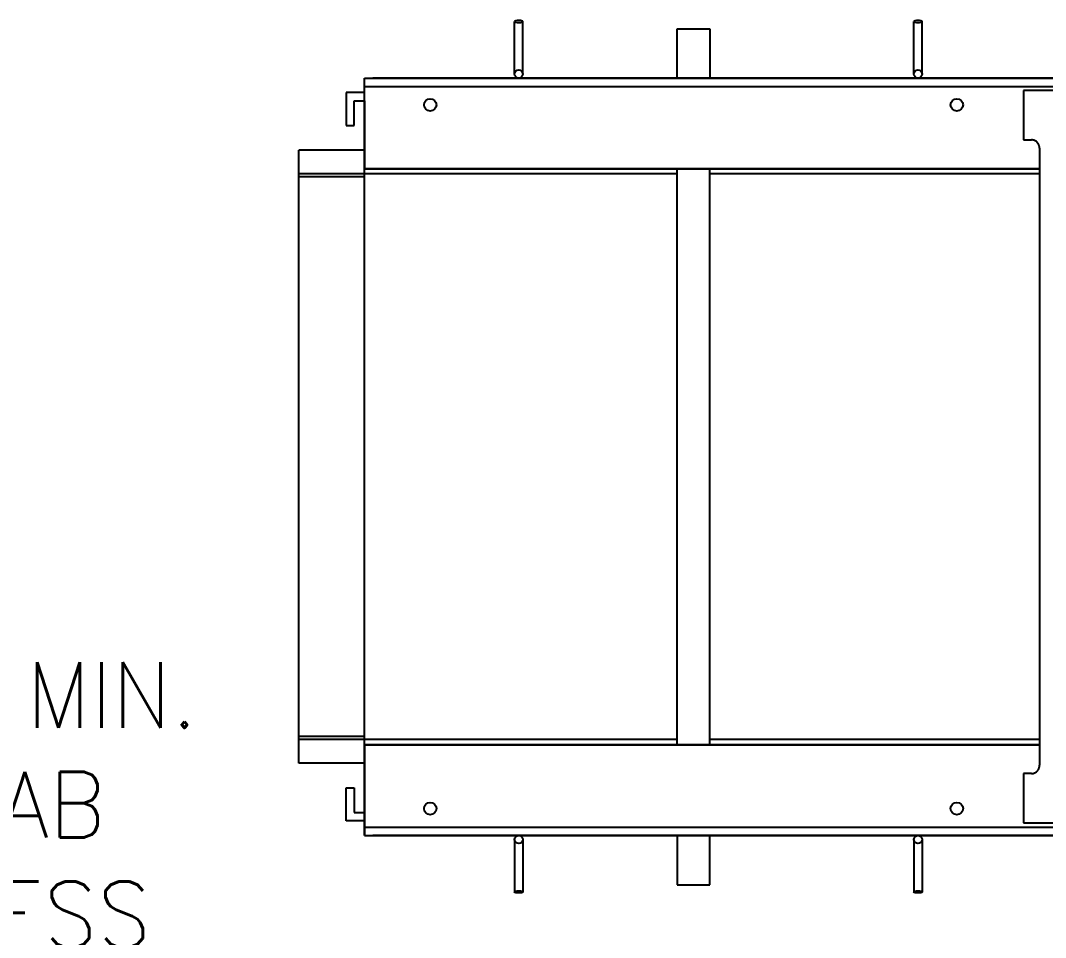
# Model space of a CAD drawing. Extents: x -50 to 148, y -1 to 62.
# Drawn here: x 51.45 to 82.59, y 34.02 to 61.87 of the extents above; entities that cross this region are included whole.
import ezdxf

# ---------------------------------------------------------------- set-up
doc = ezdxf.new("R2010")
doc.units = 0
doc.header["$LTSCALE"] = 0.015748
doc.header["$MEASUREMENT"] = 0
for name, color, linetype in [('BASE', 7, 'Continuous'), ('FRAME', 7, 'Continuous'), ('SIDEWALL', 7, 'Continuous')]:
    doc.layers.add(name, color=color, linetype=linetype)
doc.layers.add('Visible Edges(DANS)', color=7, linetype='Continuous', lineweight=25)
doc.styles.add('Sales', font='romans.shx', dxfattribs={"width": 0.95})
doc.dimstyles.new('Sales Drawing', dxfattribs={"dimscale": 4, "dimtxt": 0.5, "dimasz": 0.5, "dimexe": 0.375, "dimexo": 0.375, "dimgap": 0.09, "dimtad": 0, "dimtih": 1, "dimtoh": 1, "dimdec": 4, "dimzin": 0, "dimdsep": 46, "dimlunit": 5, "dimtxsty": 'Sales', "dimcen": 0.09, "dimclrd": 256, "dimclre": 256, "dimadec": 0, "dimazin": 0, "dimtfac": 0.95, "dimtdec": 4, "dimtofl": 0, "dimtmove": 0, "dimatfit": 3, "dimfxl": 0, "dimtolj": 1, "dimtzin": 0, "dimlwd": -1, "dimlwe": -1, "dimarcsym": 0})

# ---------------------------------------------------------------- blocks, each defined once
blk = doc.blocks.new('*D23')
for p, q in [((30.856, 27.988), (30.856, 39.553)), ((34.856, 27.988), (34.856, 39.553)), ((28.856, 38.053), (26.856, 38.053)), ((36.856, 38.053), (38.856, 38.053))]:
    blk.add_line(p, q)
for points in [[(28.856, 38.387), (28.856, 37.72), (30.856, 38.053)], [(36.856, 38.387), (36.856, 37.72), (34.856, 38.053)]]:
    blk.add_solid(points)
at = {"layer": 'Defpoints', "color": 0}
for p in [(34.856, 38.053), (30.856, 26.488), (34.856, 26.488)]:
    blk.add_point(p, dxfattribs=at)
at = {"color": 0, "insert": (48.535, 38.053), "char_height": 2, "attachment_point": 5, "style": 'Sales'}
blk.add_mtext('\\A1;4 [102] MIN.\\POR SLAB\\PTHICKNESS', dxfattribs=at)
blk = doc.blocks.new('18 grate')
at = {"layer": 'Visible Edges(DANS)'}
for p, q in [((18.29, 83.417), (17.221, 83.417)), ((17.221, 83.417), (17.221, 81.917)), ((17.221, 81.917), (17.455, 81.917)), ((17.705, 81.665), (17.705, 62.919)), ((17.455, 62.667), (17.221, 62.667)), ((17.221, 62.667), (17.221, 61.167)), ((17.221, 61.167), (18.29, 61.167))]:
    blk.add_line(p, q, dxfattribs=at)
at = {"layer": 'Visible Edges(DANS)', "flags": 128}
for points in [[(17.705, 81.665), (17.704, 81.681), (17.703, 81.698), (17.7, 81.714), (17.696, 81.73), (17.692, 81.746), (17.686, 81.761), (17.679, 81.776), (17.671, 81.79), (17.663, 81.804), (17.653, 81.818), (17.643, 81.831), (17.632, 81.843), (17.62, 81.854), (17.608, 81.864), (17.594, 81.874), (17.58, 81.883), (17.566, 81.891), (17.551, 81.897), (17.536, 81.903), (17.52, 81.908), (17.504, 81.912), (17.488, 81.915), (17.471, 81.916), (17.455, 81.917)], [(17.455, 62.667), (17.471, 62.667), (17.488, 62.669), (17.504, 62.672), (17.52, 62.675), (17.535, 62.68), (17.551, 62.686), (17.566, 62.693), (17.58, 62.701), (17.594, 62.709), (17.607, 62.719), (17.62, 62.73), (17.632, 62.741), (17.643, 62.753), (17.653, 62.766), (17.663, 62.779), (17.671, 62.793), (17.679, 62.807), (17.686, 62.822), (17.691, 62.838), (17.696, 62.854), (17.7, 62.87), (17.703, 62.886), (17.704, 62.902), (17.705, 62.919)]]:
    blk.add_lwpolyline(points, dxfattribs=at)

msp = doc.modelspace()

# ---------------------------------------------------------------- linework, layer by layer
at = {"layer": 'BASE', "linetype": 'Continuous'}
for p, q in [((61.90247, 57.9334), (59.90688, 57.9334)), ((61.89944, 39.3134), (61.89944, 57.9334)), ((82.41324, 57.3734), (61.89944, 57.3734)), ((71.39944, 57.2134), (59.90688, 57.2134)), ((61.89944, 57.1234), (59.90688, 57.1234)), ((82.41324, 57.2134), (72.39944, 57.2134)), ((61.89944, 40.1234), (59.90688, 40.1234)), ((71.39944, 40.0334), (59.90688, 40.0334)), ((82.41324, 39.8734), (61.89944, 39.8734)), ((82.41324, 40.0334), (72.39944, 40.0334)), ((61.90247, 39.3134), (59.90688, 39.3134))]:
    msp.add_line(p, q, dxfattribs=at)
at = {"layer": 'BASE'}
msp.add_line((59.90688, 39.3134), (59.90688, 57.9334), dxfattribs=at)
at = {"layer": 'FRAME'}
for p, q in [((66.46444, 60.2484), (66.46444, 61.84195)), ((66.71444, 60.2484), (66.71444, 61.84195)), ((78.59444, 60.2484), (78.59444, 61.84195)), ((78.84444, 60.2484), (78.84444, 61.84195)), ((71.39944, 60.1234), (71.39944, 61.6234)), ((71.39944, 61.6234), (72.39944, 61.6234)), ((72.39944, 61.6234), (72.39944, 60.1234)), ((61.89944, 60.1234), (141.89944, 60.1234)), ((61.89944, 57.3734), (61.89944, 60.1234)), ((61.89944, 59.8734), (141.89944, 59.8734)), ((61.89944, 57.3734), (82.41324, 57.3734)), ((71.39944, 39.8734), (71.39944, 57.3734)), ((72.39944, 39.8734), (72.39944, 57.3734)), ((61.89944, 39.8734), (82.41324, 39.8734)), ((61.89944, 37.1234), (61.89944, 39.8734)), ((61.89944, 39.8734), (61.89944, 37.1234)), ((61.89944, 37.3734), (141.89944, 37.3734)), ((61.89944, 37.1234), (141.89944, 37.1234)), ((71.39944, 37.1234), (71.39944, 35.6234)), ((72.39944, 35.6234), (72.39944, 37.1234)), ((66.46444, 36.9984), (66.46444, 35.40485)), ((66.71444, 36.9984), (66.71444, 35.40485)), ((78.59444, 36.9984), (78.59444, 35.40485)), ((78.84444, 36.9984), (78.84444, 35.40485)), ((71.39944, 35.6234), (72.39944, 35.6234))]:
    msp.add_line(p, q, dxfattribs=at)
for centre, radius in [((66.58944, 60.2484), 0.125), ((78.71944, 60.2484), 0.125), ((63.89944, 59.3114), 0.1875), ((79.89944, 59.3114), 0.1875), ((63.89944, 37.9354), 0.1875), ((79.89944, 37.9354), 0.1875), ((66.58944, 36.9984), 0.125), ((78.71944, 36.9984), 0.125)]:
    msp.add_circle(centre, radius, dxfattribs=at)
at = {"layer": 'FRAME', "extrusion": (0, 0, -1)}
for centre in [(66.58944, 61.84195), (78.71944, 61.84195)]:
    msp.add_ellipse(centre, major_axis=(-0.125, 0), ratio=0.25881905, dxfattribs=at)
at = {"layer": 'FRAME'}
for centre in [(66.58944, 35.40485), (78.71944, 35.40485)]:
    msp.add_ellipse(centre, major_axis=(-0.125, 0), ratio=0.25881905, dxfattribs=at)
at = {"layer": 'SIDEWALL', "linetype": 'Continuous'}
for p, q in [((101.34247, 60.1234), (62.15247, 60.1234)), ((61.89944, 59.6834), (61.34247, 59.6834)), ((61.34247, 59.6834), (61.34247, 58.6834)), ((61.59247, 59.4334), (61.90247, 59.4334)), ((61.59247, 58.6834), (61.59247, 59.4334)), ((61.90247, 59.4334), (61.90247, 57.3734)), ((61.34247, 58.6834), (61.59247, 58.6834)), ((82.41324, 57.3734), (61.90247, 57.3734)), ((61.90247, 37.8134), (61.90247, 39.8734)), ((82.41324, 39.8734), (61.90247, 39.8734)), ((61.34247, 38.5634), (61.59247, 38.5634)), ((61.34247, 37.5634), (61.34247, 38.5634)), ((61.59247, 38.5634), (61.59247, 37.8134)), ((61.59247, 37.8134), (61.90247, 37.8134)), ((61.89944, 37.5634), (61.34247, 37.5634)), ((101.34247, 37.1234), (62.15247, 37.1234))]:
    msp.add_line(p, q, dxfattribs=at)

# ---------------------------------------------------------------- block references
msp.add_blockref('18 grate', (64.70861, -23.66843))

# ---------------------------------------------------------------- dimensions: what is measured, and where the dimension line sits
dim = msp.add_linear_dim(base=(34.85562, 38.05347), p1=(30.85562, 26.48771), p2=(34.85562, 26.48771), text='<> MIN.\\POR SLAB\\PTHICKNESS', dimstyle='Sales Drawing')
dim.commit()
dim.dimension.update_dxf_attribs({"geometry": '*D23', "text_midpoint": (48.53467, 38.05347)})

doc.saveas('drawing.dxf')
